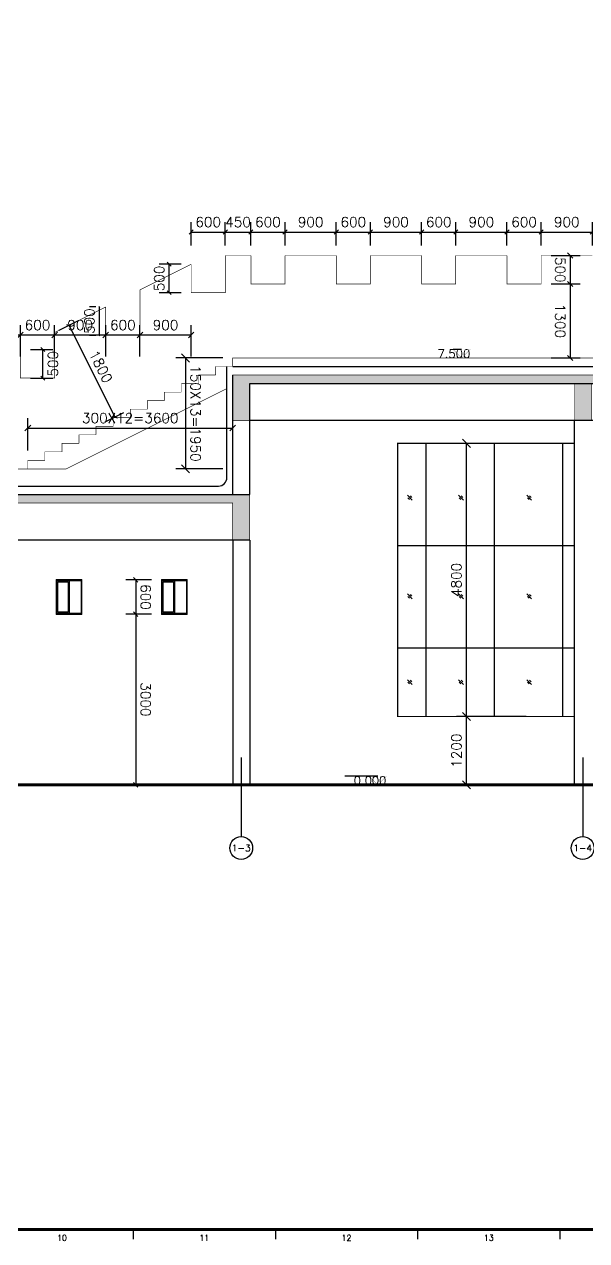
# Model space of a CAD drawing. Header units: inches. Extents: x 0 to 508000, y 0 to 738838.
# Drawn here: x 465439 to 475320, y 270713 to 292087 of the extents above; entities that cross this region are included whole.
import ezdxf
from ezdxf.enums import TextEntityAlignment as Align

# ---------------------------------------------------------------- set-up
doc = ezdxf.new("R2010")
doc.units = ezdxf.units.IN
doc.header["$LTSCALE"] = 1000
doc.header["$MEASUREMENT"] = 0
doc.layers.get('0').update_dxf_attribs({"true_color": 0xffffff})
for name, color, linetype, true_color in [('AXIS', 3, 'Continuous', 0x00ff00), ('DIM_ELEV', 3, 'Continuous', 0x00ff00), ('E_WINDOW', 4, 'Continuous', 0x00ffff), ('PUB_DIM', 3, 'Continuous', 0x00ff00), ('TK', 7, 'Continuous', 0xffffff), ('ZG-图框层', 4, 'Continuous', 0x00ffff)]:
    doc.layers.add(name, color=color, linetype=linetype, true_color=true_color)
doc.styles.add('ISOCP', font='txt.shx', dxfattribs={"height": 0.2, "bigfont": 'gbcbig.shx'})
doc.styles.add('TXTSTY_ANONYMOUS', font='txt.shx', dxfattribs={"height": 0.2, "bigfont": 'gbcbig.shx'})
pattern_1 = [(45, (-815002516.5222578, -579207209.3693042), (-61.8718433538229, 61.87184335382291), []), (49.99999999999999, (-815002516.5222578, -579207209.3693042), (251.0410639102637, -21.96324724390829), [26.25, -288.75]), (355, (-815002516.5222578, -579207209.3693042), (-48.56296676455, 263.2672467950042), [21, -231]), (100.4514, (-815002495.6021698, -579207211.1995732), (202.4782835999075, 241.3038397213338), [22.3090665, -245.3997392]), (46.18420000000002, (-815002516.5222578, -579207139.3693042), (373.5343670189756, -57.93165501515632), [39.37499999999994, -433.1249999999995]), (96.6356, (-815002485.394397, -579207144.1969616), (327.1319469420462, 340.9412548151546), [33.4636008, -368.09955]), (351.1842, (-815002516.5222578, -579207139.3693042), (327.1316807967695, 340.9415103238636), [31.5, -346.5]), (21, (-815002481.5222578, -579207156.8693042), (208.9174682414616, -140.9166117328686), [26.25, -288.75]), (326.0000000000001, (-815002481.5222578, -579207156.8693042), (85.16036617255361, 253.8025157663986), [21, -231]), (71.4514, (-815002464.1124762, -579207168.6123663), (294.0779200035215, 112.8856738484833), [22.3090665, -245.3997392]), (37.50000000000001, (-815002516.5222578, -579207209.3693042), (4.255949361051734, 116.512848840959), [0, -228.2, 0, -234.5, 0, -231.875]), (7.499999999999999, (-815002516.5222578, -579207209.3693042), (92.07433810475202, 138.0440991588261), [0, -133.7, 0, -222.95, 0, -88.375]), (327.5, (-815002594.5722578, -579207209.3693042), (186.8378526603431, -7.894205107032914), [0, -87.5, 0, -273, 0, -362.25]), (317.5, (-815002629.5722578, -579207209.3693042), (204.1151592698352, 35.0367438163112), [0, -113.75, 0, -181.3, 0, -257.25])]

# ---------------------------------------------------------------- blocks, each defined once
blk = doc.blocks.new('DAnoyomous16455')
at = {"layer": 'DIM_ELEV', "lineweight": -3}
blk.add_line((473123.1577365398, 286373.7618209124), (472973.1577365398, 286373.7618209124), dxfattribs=at)
at = {"layer": 'DIM_ELEV', "lineweight": -3, "const_width": 1}
blk.add_lwpolyline([(472973.1577365398, 286373.7618209124), (473273.1577365398, 286373.7618209124), (473123.1577365398, 286223.7618209124)], close=True, dxfattribs=at)
at = {"layer": 'DIM_ELEV', "color": 7, "true_color": 0xffffff, "style": 'TXTSTY_ANONYMOUS'}
blk.add_text('7.500', height=148.75, dxfattribs=at).set_placement((473273.1577365398, 286223.7618209124), align=Align.RIGHT)
blk = doc.blocks.new('$EWDLib$00000592')
at = {"lineweight": -3, "ltscale": 100}
for p, q in [((30, 1470), (30, 30)), ((1170, 1470), (30, 1470)), ((600, 1470), (600, 30)), ((647.5, 1422), (647.5, 78.00000000000182)), ((1122.5, 1422), (647.5, 1422)), ((1122.5, 78.00000000000176), (1122.5, 1422)), ((1170, 30), (1170, 1470)), ((30, 30), (1170, 30)), ((647.5, 78.00000000000176), (1122.5, 78.00000000000176))]:
    blk.add_line(p, q, dxfattribs=at)
at = {"lineweight": -3}
blk.add_lwpolyline([(0, 1500), (1200, 1500), (1200, 0), (0, 0)], close=True, dxfattribs=at)
blk = doc.blocks.new('DAnoyomous16686')
at = {"layer": 'PUB_DIM', "lineweight": -3}
for p, q in [((466051.2895650864, 286711.9931440353), (466381.0276714563, 286876.8621972799)), ((466180.7854033709, 286813.1723212004), (466268.2204226255, 286784.0273147821)), ((467029.4873849154, 285188.630874157), (466224.5029129982, 286798.5998179913)), ((466856.2740370035, 285102.024200201), (467186.0121433735, 285266.8932534456)), ((466985.769875288, 285203.2033773661), (467073.2048945427, 285174.0583709478))]:
    blk.add_line(p, q, dxfattribs=at)
at = {"layer": 'PUB_DIM', "color": 7, "true_color": 0xffffff, "style": 'TXTSTY_ANONYMOUS'}
blk.add_text('1800', height=175, rotation=296.5650379127695, dxfattribs=at).set_placement((466783.5199073553, 286071.8777252436), align=Align.MIDDLE_CENTER)
blk = doc.blocks.new('DAnoyomous16775')
at = {"layer": 'PUB_DIM', "lineweight": -3}
for p, q in [((468369.7492785454, 288198.7618209124), (468369.7492785454, 288611.8122177124)), ((468969.7492785454, 288198.7618209124), (468969.7492785454, 288611.8122177124)), ((469419.7492785454, 288198.7618209124), (469419.7492785454, 288611.8122177124)), ((470019.7492785454, 288198.7618209124), (470019.7492785454, 288611.8122177124)), ((470919.7492785454, 288198.7618209124), (470919.7492785454, 288611.8122177124)), ((471519.749278307, 288198.7618209124), (471519.749278307, 288611.8122177124)), ((472419.749278307, 288198.7618209124), (472419.749278307, 288611.8122177124)), ((473019.7492785454, 288198.7618209124), (473019.7492785454, 288611.8122177124)), ((473919.7492785454, 288198.7618209124), (473919.7492785454, 288611.8122177124)), ((474519.7492785454, 288198.7618209124), (474519.7492785454, 288611.8122177124)), ((475419.7492785454, 288198.7618209124), (475419.7492785454, 288611.8122177124)), ((476019.7492785454, 288198.7618209124), (476019.7492785454, 288611.8122177124)), ((476919.7492787838, 288198.7618209124), (476919.7492787838, 288611.8122177124)), ((477519.7492785454, 288198.7618209124), (477519.7492785454, 288611.8122177124)), ((478419.7492785454, 288198.7618209124), (478419.7492785454, 288611.8122177124)), ((479019.7492785454, 288198.7618209124), (479019.7492785454, 288611.8122177124)), ((479919.7492785454, 288198.7618209124), (479919.7492785454, 288611.8122177124)), ((480519.7492785454, 288198.7618209124), (480519.7492785454, 288611.8122177124)), ((481099.7492785454, 288198.7618209124), (481099.7492785454, 288611.8122177124)), ((468333.2404364347, 288400.3033756018), (468406.258120656, 288473.321059823)), ((468369.7492785454, 288436.8122177124), (468969.7492785454, 288436.8122177124)), ((468933.2404364347, 288400.3033756018), (469006.258120656, 288473.321059823)), ((468969.7492785454, 288436.8122177124), (469419.7492785454, 288436.8122177124)), ((469383.2404364347, 288400.3033756018), (469456.258120656, 288473.321059823)), ((469419.7492785454, 288436.8122177124), (470019.7492785454, 288436.8122177124)), ((469983.2404364347, 288400.3033756018), (470056.258120656, 288473.321059823)), ((470019.7492785454, 288436.8122177124), (470919.7492785454, 288436.8122177124)), ((470883.2404364347, 288400.3033756018), (470956.258120656, 288473.321059823)), ((470919.7492785454, 288436.8122177124), (471519.749278307, 288436.8122177124)), ((471483.2404361963, 288400.3033756018), (471556.2581204176, 288473.321059823)), ((471519.749278307, 288436.8122177124), (472419.749278307, 288436.8122177124)), ((472383.2404361963, 288400.3033756018), (472456.2581204176, 288473.321059823)), ((472419.749278307, 288436.8122177124), (473019.7492785454, 288436.8122177124)), ((472983.2404364347, 288400.3033756018), (473056.258120656, 288473.321059823)), ((473019.7492785454, 288436.8122177124), (473919.7492785454, 288436.8122177124)), ((473883.2404364347, 288400.3033756018), (473956.258120656, 288473.321059823)), ((473919.7492785454, 288436.8122177124), (474519.7492785454, 288436.8122177124)), ((474483.2404364347, 288400.3033756018), (474556.258120656, 288473.321059823)), ((474519.7492785454, 288436.8122177124), (475419.7492785454, 288436.8122177124)), ((475383.2404364347, 288400.3033756018), (475456.258120656, 288473.321059823)), ((475419.7492785454, 288436.8122177124), (476019.7492785454, 288436.8122177124)), ((475983.2404364347, 288400.3033756018), (476056.258120656, 288473.321059823)), ((476019.7492785454, 288436.8122177124), (476919.7492787838, 288436.8122177124)), ((476883.2404366732, 288400.3033756018), (476956.2581208944, 288473.321059823)), ((476919.7492787838, 288436.8122177124), (477519.7492785454, 288436.8122177124)), ((477483.2404364347, 288400.3033756018), (477556.258120656, 288473.321059823)), ((477519.7492785454, 288436.8122177124), (478419.7492785454, 288436.8122177124)), ((478383.2404364347, 288400.3033756018), (478456.258120656, 288473.321059823)), ((478419.7492785454, 288436.8122177124), (479019.7492785454, 288436.8122177124)), ((478983.2404364347, 288400.3033756018), (479056.258120656, 288473.321059823)), ((479019.7492785454, 288436.8122177124), (479919.7492785454, 288436.8122177124)), ((479883.2404364347, 288400.3033756018), (479956.258120656, 288473.321059823)), ((479919.7492785454, 288436.8122177124), (480519.7492785454, 288436.8122177124)), ((480483.2404364347, 288400.3033756018), (480556.258120656, 288473.321059823)), ((480519.7492785454, 288436.8122177124), (481099.7492785454, 288436.8122177124)), ((481063.2404364347, 288400.3033756018), (481136.258120656, 288473.321059823))]:
    blk.add_line(p, q, dxfattribs=at)
at = {"layer": 'PUB_DIM', "color": 7, "true_color": 0xffffff, "style": 'TXTSTY_ANONYMOUS'}
for s, p in [('600', (468669.7492785454, 288611.8122177124)), ('450', (469194.7492785454, 288611.8122177124)), ('600', (469719.7492785454, 288611.8122177124)), ('900', (470469.7492785454, 288611.8122177124)), ('600', (471219.7492784262, 288611.8122177124)), ('900', (471969.749278307, 288611.8122177124)), ('600', (472719.7492784262, 288611.8122177124)), ('900', (473469.7492785454, 288611.8122177124)), ('600', (474219.7492785454, 288611.8122177124)), ('900', (474969.7492785454, 288611.8122177124)), ('600', (475719.7492785454, 288611.8122177124)), ('900', (476469.7492786646, 288611.8122177124)), ('600', (477219.7492786646, 288611.8122177124)), ('900', (477969.7492785454, 288611.8122177124)), ('600', (478719.7492785454, 288611.8122177124)), ('900', (479469.7492785454, 288611.8122177124)), ('600', (480219.7492785454, 288611.8122177124)), ('580', (480809.7492785454, 288611.8122177124))]:
    blk.add_text(s, height=175, dxfattribs=at).set_placement(p, align=Align.MIDDLE_CENTER)
blk = doc.blocks.new('DAnoyomous16786')
at = {"layer": 'PUB_DIM', "lineweight": -3}
for p, q in [((474694.7492785454, 288023.7618209124), (475204.3135111332, 288023.7618209124)), ((474984.2739706039, 288068.8013614416), (475074.3530516624, 287978.7222803831)), ((475029.3135111332, 288023.7618209124), (475029.3135111332, 287523.7618209124)), ((474694.7492785454, 287523.7618209124), (475204.3135111332, 287523.7618209124)), ((474984.2739706039, 287568.8013614416), (475074.3530516624, 287478.7222803831)), ((475029.3135111332, 287523.7618209124), (475029.3135111332, 286223.7618209124)), ((474694.7492785454, 286223.7618209124), (475204.3135111332, 286223.7618209124)), ((474984.2739706039, 286268.8013614416), (475074.3530516624, 286178.7222803831))]:
    blk.add_line(p, q, dxfattribs=at)
at = {"layer": 'PUB_DIM', "color": 7, "true_color": 0xffffff, "style": 'TXTSTY_ANONYMOUS'}
for s, p in [('500', (474854.3135111332, 287773.7618209124)), ('1300', (474854.3135111332, 286873.7618209124))]:
    blk.add_text(s, height=175, rotation=270.0000006832453, dxfattribs=at).set_placement(p, align=Align.MIDDLE_CENTER)
blk = doc.blocks.new('DAnoyomous16874')
at = {"layer": 'PUB_DIM', "lineweight": -3}
for p, q in [((465499.7492785454, 284598.7618209124), (465499.7492785454, 285168.1757653952)), ((469099.7492785454, 284598.7618209124), (469099.7492785454, 285168.1757653952)), ((465449.4197208881, 284942.8462077379), (465550.0788362026, 285043.5053230524)), ((465499.7492785454, 284993.1757653952), (469099.7492785454, 284993.1757653952)), ((469049.4197208881, 284942.8462077379), (469150.0788362026, 285043.5053230524))]:
    blk.add_line(p, q, dxfattribs=at)
at = {"layer": 'PUB_DIM', "color": 7, "true_color": 0xffffff, "style": 'TXTSTY_ANONYMOUS'}
blk.add_text('300X12=3600', height=175, dxfattribs=at).set_placement((467299.7492785454, 285168.1757653952), align=Align.MIDDLE_CENTER)
blk = doc.blocks.new('DAnoyomous16881')
at = {"layer": 'PUB_DIM', "lineweight": -3}
for p, q in [((468924.7492785454, 286223.7618209124), (468098.139113307, 286223.7618209124)), ((468343.8497914076, 286153.0511428118), (468202.4284352064, 286294.4724990129)), ((468273.139113307, 286223.7618209124), (468273.139113307, 284273.7618209124)), ((468924.7492785454, 284273.7618209124), (468098.139113307, 284273.7618209124)), ((468343.8497914076, 284203.0511428118), (468202.4284352064, 284344.4724990129))]:
    blk.add_line(p, q, dxfattribs=at)
at = {"layer": 'PUB_DIM', "color": 7, "true_color": 0xffffff, "style": 'TXTSTY_ANONYMOUS'}
blk.add_text('150X13=1950', height=175, rotation=270.0000006832453, dxfattribs=at).set_placement((468448.139113307, 285248.7618209124), align=Align.MIDDLE_CENTER)
blk = doc.blocks.new('DAnoyomous16964')
at = {"layer": 'AXIS', "lineweight": -3}
for p, q in [((469249.7492785454, 279205.7957104445), (469249.7492785454, 277813.0850898027)), ((475249.7492785454, 279205.7957104445), (475249.7492785454, 277813.0850898027))]:
    blk.add_line(p, q, dxfattribs=at)
for centre in [(469249.7492785454, 277613.0850898027), (475249.7492785454, 277613.0850898027)]:
    blk.add_circle(centre, 200, dxfattribs=at)
at = {"layer": 'AXIS', "color": 7, "true_color": 0xffffff, "style": 'TXTSTY_ANONYMOUS'}
for s, p in [('1-3', (469249.7492785454, 277613.0850898027)), ('1-4', (475249.7492785454, 277613.0850898027))]:
    blk.add_text(s, height=116.6666641235352, dxfattribs=at).set_placement(p, align=Align.MIDDLE_CENTER)
blk = doc.blocks.new('DAnoyomous16985')
at = {"layer": 'DIM_ELEV', "lineweight": -3}
for p, q in [((471650.1099649668, 278873.7618209124), (471071.6318727732, 278873.7618209124)), ((471770.7431708574, 278723.7618209124), (471500.1099649668, 278723.7618209124))]:
    blk.add_line(p, q, dxfattribs=at)
at = {"layer": 'DIM_ELEV', "lineweight": -3, "const_width": 1}
blk.add_lwpolyline([(471500.1099649668, 278873.7618209124), (471800.1099649668, 278873.7618209124), (471650.1099649668, 278723.7618209124)], close=True, dxfattribs=at)
at = {"layer": 'DIM_ELEV', "color": 7, "true_color": 0xffffff, "style": 'TXTSTY_ANONYMOUS'}
blk.add_text('0.000', height=148.75, dxfattribs=at).set_placement((471800.1099649668, 278723.7618209124), align=Align.RIGHT)
blk = doc.blocks.new('DAnoyomous17001')
at = {"layer": 'PUB_DIM', "lineweight": -3}
for p, q in [((474253.8446624279, 284723.8210787773), (473031.1380927563, 284723.8210787773)), ((473276.8487708569, 284653.1104006767), (473135.4274146557, 284794.5317568779)), ((473206.1380927563, 279923.7618209124), (473206.1380927563, 284723.8210787773)), ((473276.8487708569, 279853.0511428118), (473135.4274146557, 279994.4724990129)), ((474253.8446624279, 279923.7618209124), (473031.1380927563, 279923.7618209124)), ((473206.1380927563, 278723.7618209124), (473206.1380927563, 279923.7618209124)), ((474253.8446624279, 278723.7618209124), (473031.1380927563, 278723.7618209124)), ((473276.8487708569, 278653.0511428118), (473135.4274146557, 278794.4724990129))]:
    blk.add_line(p, q, dxfattribs=at)
at = {"layer": 'PUB_DIM', "color": 7, "true_color": 0xffffff, "style": 'TXTSTY_ANONYMOUS'}
for s, p in [('4800', (473031.1380927563, 282323.7914497852)), ('1200', (473031.1380927563, 279323.7618209124))]:
    blk.add_text(s, height=175, rotation=90.00000250447816, dxfattribs=at).set_placement(p, align=Align.MIDDLE_CENTER)
blk = doc.blocks.new('DAnoyomous17012')
at = {"layer": 'PUB_DIM', "lineweight": -3}
for p, q in [((467435.7237597704, 282283.6185961962), (467355.437310338, 282363.9050456285)), ((467674.7492780685, 282323.7618209124), (467220.5805350542, 282323.7618209124)), ((467395.5805350542, 282323.7618209124), (467395.5805350542, 281723.7618209124)), ((467674.7492780685, 281723.7618209124), (467220.5805350542, 281723.7618209124)), ((467435.7237597704, 281683.6185961962), (467355.437310338, 281763.9050456285)), ((467395.5805350542, 281723.7618209124), (467395.5805350542, 278723.7618209124)), ((467674.7492780685, 278723.7618209124), (467220.5805350542, 278723.7618209124)), ((467435.7237597704, 278683.6185961962), (467355.437310338, 278763.9050456285))]:
    blk.add_line(p, q, dxfattribs=at)
at = {"layer": 'PUB_DIM', "color": 7, "true_color": 0xffffff, "style": 'TXTSTY_ANONYMOUS'}
for s, p in [('600', (467570.5805350542, 282023.7618209124)), ('3000', (467570.5805350542, 280223.7618209124))]:
    blk.add_text(s, height=175, rotation=270.0000006832453, dxfattribs=at).set_placement(p, align=Align.MIDDLE_CENTER)
blk = doc.blocks.new('DAnoyomous17065')
at = {"layer": 'PUB_DIM', "lineweight": -3}
for p, q in [((463370.795369029, 286578.6581730843), (463468.7031880617, 286676.5659921169)), ((463419.7492785454, 286248.7618209124), (463419.7492785454, 286802.6120826006)), ((463419.7492785454, 286627.6120826006), (463869.7492785454, 286627.6120826006)), ((463820.795369029, 286578.6581730843), (463918.7031880617, 286676.5659921169)), ((463869.7492785454, 286248.7618209124), (463869.7492785454, 286802.6120826006)), ((463869.7492785454, 286627.6120826006), (464469.7492785454, 286627.6120826006)), ((464420.795369029, 286578.6581730843), (464518.7031880617, 286676.5659921169)), ((464469.7492785454, 286248.7618209124), (464469.7492785454, 286802.6120826006)), ((464469.7492785454, 286627.6120826006), (464774.8269188404, 286627.6120826006)), ((464725.8730093241, 286578.6581730843), (464823.7808283567, 286676.5659921169)), ((464774.8269188404, 286248.7618209124), (464774.8269188404, 286802.6120826006)), ((464774.8269188404, 286627.6120826006), (465369.7492784262, 286627.6120826006)), ((465320.7953689098, 286578.6581730843), (465418.7031879425, 286676.5659921169)), ((465369.7492784262, 286248.7618209124), (465369.7492784262, 286802.6120826006)), ((465369.7492784262, 286627.6120826006), (465969.749278307, 286627.6120826006)), ((465920.7953687906, 286578.6581730843), (466018.7031878233, 286676.5659921169)), ((465969.749278307, 286248.7618209124), (465969.749278307, 286802.6120826006)), ((465969.749278307, 286627.6120826006), (466869.7492785454, 286627.6120826006)), ((466820.795369029, 286578.6581730843), (466918.7031880617, 286676.5659921169)), ((466869.7492785454, 286248.7618209124), (466869.7492785454, 286802.6120826006)), ((466869.7492785454, 286627.6120826006), (467469.7492785454, 286627.6120826006)), ((467420.795369029, 286578.6581730843), (467518.7031880617, 286676.5659921169)), ((467469.7492785454, 286248.7618209124), (467469.7492785454, 286802.6120826006)), ((467469.7492785454, 286627.6120826006), (468369.7492785454, 286627.6120826006)), ((468320.795369029, 286578.6581730843), (468418.7031880617, 286676.5659921169)), ((468369.7492785454, 286248.7618209124), (468369.7492785454, 286802.6120826006))]:
    blk.add_line(p, q, dxfattribs=at)
at = {"layer": 'PUB_DIM', "color": 7, "true_color": 0xffffff, "style": 'TXTSTY_ANONYMOUS'}
for s, p in [('450', (463644.7492785454, 286802.6120826006)), ('600', (464169.7492785454, 286802.6120826006)), ('305', (464622.2880986929, 286802.6120826006)), ('595', (465072.2880986929, 286802.6120826006)), ('600', (465669.7492784262, 286802.6120826006)), ('900', (466419.7492784262, 286802.6120826006)), ('600', (467169.7492785454, 286802.6120826006)), ('900', (467919.7492785454, 286802.6120826006))]:
    blk.add_text(s, height=175, dxfattribs=at).set_placement(p, align=Align.MIDDLE_CENTER)
blk = doc.blocks.new('DAnoyomous17079')
at = {"layer": 'PUB_DIM', "lineweight": -3}
for p, q in [((465731.499777317, 286406.2977267504), (465801.6492292881, 286336.1482747793)), ((465544.7492785454, 286371.2230007648), (465941.5745033026, 286371.2230007648)), ((465766.5745033026, 285871.2230007648), (465766.5745033026, 286371.2230007648)), ((465544.7492785454, 285871.2230007648), (465941.5745033026, 285871.2230007648)), ((465731.499777317, 285906.2977267504), (465801.6492292881, 285836.1482747793))]:
    blk.add_line(p, q, dxfattribs=at)
at = {"layer": 'PUB_DIM', "color": 7, "true_color": 0xffffff, "style": 'TXTSTY_ANONYMOUS'}
blk.add_text('500', height=175, rotation=90.00000250447816, dxfattribs=at).set_placement((465941.5745033026, 286121.2230007648), align=Align.MIDDLE_CENTER)
blk = doc.blocks.new('DAnoyomous17086')
at = {"layer": 'PUB_DIM', "lineweight": -3}
for p, q in [((466694.7492785454, 287121.2230007648), (466582.0012434721, 287121.2230007648)), ((466766.9668560028, 287111.2573882341), (466747.0356309414, 287131.1886132956)), ((466757.0012434721, 286621.2230007648), (466757.0012434721, 287121.2230007648)), ((466694.7492785454, 286621.2230007648), (466582.0012434721, 286621.2230007648)), ((466766.9668560028, 286611.2573882341), (466747.0356309414, 286631.1886132956))]:
    blk.add_line(p, q, dxfattribs=at)
at = {"layer": 'PUB_DIM', "color": 7, "true_color": 0xffffff, "style": 'TXTSTY_ANONYMOUS'}
blk.add_text('500', height=175, rotation=90.00000250447816, dxfattribs=at).set_placement((466582.0012434721, 286871.2230007648), align=Align.MIDDLE_CENTER)
blk = doc.blocks.new('DAnoyomous17093')
at = {"layer": 'PUB_DIM', "lineweight": -3}
for p, q in [((468018.0346035957, 287837.1213315725), (467949.8312652111, 287905.3246699572)), ((468194.7492785454, 287871.2230007648), (467808.9329344034, 287871.2230007648)), ((467983.9329344034, 287371.2230007648), (467983.9329344034, 287871.2230007648)), ((468194.7492785454, 287371.2230007648), (467808.9329344034, 287371.2230007648)), ((468018.0346035957, 287337.1213315725), (467949.8312652111, 287405.3246699572))]:
    blk.add_line(p, q, dxfattribs=at)
at = {"layer": 'PUB_DIM', "color": 7, "true_color": 0xffffff, "style": 'TXTSTY_ANONYMOUS'}
blk.add_text('500', height=175, rotation=90.00000250447816, dxfattribs=at).set_placement((467808.9329344034, 287621.2230007648), align=Align.MIDDLE_CENTER)

msp = doc.modelspace()

# ---------------------------------------------------------------- hatches: boundary and pattern name
at = {"true_color": 0x333333}
h = msp.add_hatch(dxfattribs=at)
h.set_pattern_fill('钢筋混凝土', color=250, scale=889, angle=317.5, style=0)
h.set_pattern_definition(pattern_1)
h.paths.add_polyline_path([(469099.7492785454, 285923.7618209124), (469099.7492785454, 285123.7618209124), (469399.7492785454, 285123.7618209124), (469399.7492785454, 285773.7618209124), (475099.7492785454, 285773.7618209124), (475099.7492785454, 285123.7618209124), (475399.7492785454, 285123.7618209124), (475399.7492785454, 285773.7618209124), (481099.7492785454, 285773.7618209124), (481099.7492785454, 285123.7618209124), (481399.7492785454, 285123.7618209124), (481399.7492785454, 285773.7618209124), (487649.8970518112, 285773.7618209124), (487649.8970518112, 285123.7618209124), (487949.8970518112, 285123.7618209124), (487949.8970518112, 285773.7618209124), (492549.7492785454, 285773.7618209124), (492549.7492785454, 285123.7618209124), (492849.7492785454, 285123.7618209124), (492849.7492785454, 285923.7618209124)], flags=0)
h = msp.add_hatch(dxfattribs=at)
h.set_pattern_fill('钢筋混凝土', color=250, scale=889, angle=317.5, style=0)
h.set_pattern_definition(pattern_1)
h.paths.add_polyline_path([(457149.7492785454, 281273.7618209124), (457149.7492785454, 280473.7618209124), (457249.7492785454, 280473.7618209124), (457249.7492785454, 281152.9861749411), (463099.7492785454, 283603.2807734013), (463099.7492785454, 283023.7618209124), (463399.7492785454, 283023.7618209124), (463399.7492785454, 283673.7618209124), (469099.8672686815, 283673.7618209124), (469099.8672686815, 283023.7618209124), (469399.8672686815, 283023.7618209124), (469399.7492785454, 283823.7618209124), (463249.7492785454, 283823.7618209124)], flags=0)

# ---------------------------------------------------------------- linework, layer by layer
at = {"color": 6, "lineweight": -3, "true_color": 0xff00ff}
for p, q in [((468999.7492785454, 284123.7618209124), (468999.7492785454, 286073.7618209124)), ((469099.7492785454, 286073.7618209124), (487349.8970518112, 286073.7618209124)), ((463569.7492785454, 283973.7618209124), (468849.7492785454, 283973.7618209124))]:
    msp.add_line(p, q, dxfattribs=at)
at = {"lineweight": -3}
for p, q in [((469099.7492785454, 283823.7618209124), (469099.7492785454, 285923.7618209124)), ((469399.7492785454, 285773.7618209124), (492849.7492785454, 285773.7618209124)), ((469399.7492785454, 283823.7618209124), (469399.7492785454, 285773.7618209124)), ((493449.7492785454, 285123.7618209124), (469399.7492785454, 285123.7618209124)), ((475099.7492785454, 285123.7618209124), (475099.7492785454, 278723.7618209124)), ((463249.7492785454, 283823.7618209124), (469399.7492786646, 283823.7618209124)), ((469399.8672686815, 283023.7618209124), (463399.7492785454, 283023.7618209124)), ((469099.8672686815, 283023.7618209124), (469099.8672686815, 278723.7618209124)), ((469399.8672686815, 283023.7618209124), (469399.8672686815, 278723.7618209124))]:
    msp.add_line(p, q, dxfattribs=at)
at = {"color": 4, "lineweight": -3, "true_color": 0x00ffff}
for p, q in [((472499.7492779493, 279923.7618209124), (472499.7492779493, 284723.8210787773)), ((473699.7492779493, 279923.7618209124), (473699.7492779493, 284723.8210787773)), ((474899.7492779493, 279923.7618209124), (474899.7492779493, 284723.8210787773)), ((472169.7562344074, 283812.0287889242), (472254.0675587654, 283727.7174646854)), ((472180.0920915604, 283766.3375928402), (472208.3763625622, 283738.0533217192)), ((472215.4474306107, 283801.6929318905), (472243.7317016125, 283773.408660531)), ((473068.2817351818, 283812.0287889242), (473152.5930595398, 283727.7174646854)), ((473078.6175923347, 283766.3375928402), (473106.9018633366, 283738.0533217192)), ((473113.972931385, 283801.6929318905), (473142.2572023869, 283773.408660531)), ((474268.281735301, 283812.0287889242), (474352.593059659, 283727.7174646854)), ((474278.617592454, 283766.3375928402), (474306.9018634558, 283738.0533217192)), ((474313.9729315042, 283801.6929318905), (474342.2572025061, 283773.408660531)), ((475099.7492785454, 282923.7618209124), (471999.749278307, 282923.7618209124)), ((472169.7562344074, 282077.5279004574), (472254.0675587654, 281993.2165762186)), ((472180.0920915604, 282031.8367043734), (472208.3763625622, 282003.5524332523)), ((472215.4474306107, 282067.1920434237), (472243.7317016125, 282038.9077720642)), ((473068.2817351818, 282077.5279004574), (473152.5930595398, 281993.2165762186)), ((473078.6175923347, 282031.8367043734), (473106.9018633366, 282003.5524332523)), ((473113.972931385, 282067.1920434237), (473142.2572023869, 282038.9077720642)), ((474268.281735301, 282077.5279004574), (474352.593059659, 281993.2165762186)), ((474278.617592454, 282031.8367043734), (474306.9018634558, 282003.5524332523)), ((474313.9729315042, 282067.1920434237), (474342.2572025061, 282038.9077720642)), ((475099.7492785454, 281123.7618209124), (471999.749278307, 281123.7618209124)), ((472169.7562344074, 280570.9171800613), (472254.0675587654, 280486.6058558226)), ((472180.0920915604, 280525.2259839773), (472208.3763625622, 280496.9417128563)), ((472215.4474306107, 280560.5813230276), (472243.7317016125, 280532.2970516682)), ((473068.2817351818, 280570.9171800613), (473152.5930595398, 280486.6058558226)), ((473078.6175923347, 280525.2259839773), (473106.9018633366, 280496.9417128563)), ((473113.972931385, 280560.5813230276), (473142.2572023869, 280532.2970516682)), ((474268.281735301, 280570.9171800613), (474352.593059659, 280486.6058558226)), ((474278.617592454, 280525.2259839773), (474306.9018634558, 280496.9417128563)), ((474313.9729315042, 280560.5813230276), (474342.2572025061, 280532.2970516682))]:
    msp.add_line(p, q, dxfattribs=at)
at = {"lineweight": -3}
for points, const_width in [([(468369.7492785454, 287871.2230007648), (468369.7492785454, 287371.2230007648), (468969.7492785454, 287371.2230007648), (468969.7492785454, 288023.7618209124)], 10), ([(468969.7492785454, 288023.7618209124), (469419.7492785454, 288023.7618209124)], 10), ([(469419.7492785454, 288023.7618209124), (469419.7492785454, 287523.7618209124), (470019.7492785454, 287523.7618209124), (470019.7492785454, 288023.7618209124)], 10), ([(470019.7492785454, 288023.7618209124), (470919.7492785454, 288023.7618209124)], 10), ([(470919.7492785454, 288023.7618209124), (470919.7492785454, 287523.7618209124), (471519.7492785454, 287523.7618209124), (471519.7492785454, 288023.7618209124)], 10), ([(471519.7492785454, 288023.7618209124), (472419.7492785454, 288023.7618209124)], 10), ([(472419.7492785454, 288023.7618209124), (472419.7492785454, 287523.7618209124), (473019.7492785454, 287523.7618209124), (473019.7492785454, 288023.7618209124)], 10), ([(473019.7492785454, 288023.7618209124), (473919.7492785454, 288023.7618209124)], 10), ([(473919.7492785454, 288023.7618209124), (473919.7492785454, 287523.7618209124), (474519.7492785454, 287523.7618209124), (474519.7492785454, 288023.7618209124)], 10), ([(474519.7492785454, 288023.7618209124), (475419.7492785454, 288023.7618209124)], 10), ([(467469.7492785454, 287421.2230007648), (468369.7492785454, 287871.2230007648)], 10), ([(466869.7492785454, 287121.2230007648), (466869.7492785454, 286621.2230007648), (467469.7492785454, 286621.2230007648), (467469.7492785454, 287421.2230007648)], 10), ([(465969.7492785454, 286671.2230007648), (466869.7492785454, 287121.2230007648)], 10), ([(465369.7492785454, 286371.2230007648), (465369.7492785454, 285871.2230007648), (465969.7492785454, 285871.2230007648), (465969.7492785454, 286671.2230007648)], 10), ([(469099.7492785454, 286073.7618209124), (469099.7492785454, 286223.7618209124), (469399.7492785454, 286223.7618209124)], 10), ([(469399.7492785454, 286223.7618209124), (478399.7492785454, 286223.7618209124)], 10), ([(468799.7492785454, 285923.7618209124), (468799.7492785454, 286073.7618209124), (469099.7492785454, 286073.7618209124)], 10), ([(468199.7492785454, 285623.7618209124), (468199.7492785454, 285773.7618209124), (468499.7492785454, 285773.7618209124)], 10), ([(468499.7492785454, 285773.7618209124), (468499.7492785454, 285923.7618209124), (468799.7492785454, 285923.7618209124)], 10), ([(469099.7492785454, 285923.7618209124), (492849.7492785454, 285923.7618209124)], 10), ([(468999.7492785454, 285688.3516242504), (466170.5696717501, 284273.7618209124)], 10), ([(467899.7492785454, 285473.7618209124), (467899.7492785454, 285623.7618209124), (468199.7492785454, 285623.7618209124)], 10), ([(467599.7492785454, 285323.7618209124), (467599.7492785454, 285473.7618209124), (467899.7492785454, 285473.7618209124)], 10), ([(466999.7492785454, 285023.7618209124), (466999.7492785454, 285173.7618209124), (467299.7492785454, 285173.7618209124)], 10), ([(467299.7492785454, 285173.7618209124), (467299.7492785454, 285323.7618209124), (467599.7492785454, 285323.7618209124)], 10), ([(466699.7492785454, 284873.7618209124), (466699.7492785454, 285023.7618209124), (466999.7492785454, 285023.7618209124)], 10), ([(466099.7492785454, 284573.7618209124), (466099.7492785454, 284723.7618209124), (466399.7492785454, 284723.7618209124)], 10), ([(466399.7492785454, 284723.7618209124), (466399.7492785454, 284873.7618209124), (466699.7492785454, 284873.7618209124)], 10), ([(465799.7492785454, 284423.7618209124), (465799.7492785454, 284573.7618209124), (466099.7492785454, 284573.7618209124)], 10), ([(466170.5696717501, 284273.7618209124), (463419.7492785454, 284273.7618209124)], 10), ([(465499.7492785454, 284273.7618209124), (465499.7492785454, 284423.7618209124), (465799.7492785454, 284423.7618209124)], 10), ([(457049.7492785454, 278723.7618209124), (496790.3012752533, 278723.7618209124)], 50)]:
    msp.add_lwpolyline(points, dxfattribs=dict(at, const_width=const_width))
at = {"color": 250, "lineweight": -3, "true_color": 0x333333, "const_width": 10}
for points in [[(469099.7492785454, 285923.7618209124), (492849.7492785454, 285923.7618209124), (492849.7492785454, 285123.7618209124), (492549.7492785454, 285123.7618209124), (492549.7492785454, 285773.7618209124), (487949.8970518112, 285773.7618209124), (487949.8970518112, 285123.7618209124), (487649.8970518112, 285123.7618209124), (487649.8970518112, 285773.7618209124), (481399.7492785454, 285773.7618209124), (481399.7492785454, 285123.7618209124), (481099.7492785454, 285123.7618209124), (481099.7492785454, 285773.7618209124), (475399.7492785454, 285773.7618209124), (475399.7492785454, 285123.7618209124), (475099.7492785454, 285123.7618209124), (475099.7492785454, 285773.7618209124), (469399.7492785454, 285773.7618209124), (469399.7492785454, 285123.7618209124), (469099.7492785454, 285123.7618209124)], [(457149.7492785454, 281273.7618209124), (457149.7492785454, 280473.7618209124), (457249.7492785454, 280473.7618209124), (457249.7492785454, 281152.9861749411), (463099.7492785454, 283603.2807734013), (463099.7492785454, 283023.7618209124), (463399.7492785454, 283023.7618209124), (463399.7492785454, 283673.7618209124), (469099.8672686815, 283673.7618209124), (469099.8672686815, 283023.7618209124), (469399.8672686815, 283023.7618209124), (469399.7492785454, 283823.7618209124), (463249.7492785454, 283823.7618209124)]]:
    msp.add_lwpolyline(points, close=True, dxfattribs=at)
at = {"color": 190, "lineweight": -3, "true_color": 0x7f00ff, "const_width": 20}
msp.add_lwpolyline([(475099.7492785454, 279923.7618209124), (471999.749278307, 279923.7618209124), (471999.749278307, 284723.8210787773), (475099.7492785454, 284723.8210787773)], dxfattribs=at)
for points in [[(466449.7492780685, 281723.7618209124), (465999.7492780685, 281723.7618209124), (465999.7492780685, 282323.7618209124), (466449.7492780685, 282323.7618209124)], [(468299.7492780685, 281723.7618209124), (467849.7492780685, 281723.7618209124), (467849.7492780685, 282323.7618209124), (468299.7492780685, 282323.7618209124)]]:
    msp.add_lwpolyline(points, close=True, dxfattribs=at)
at = {"color": 6, "lineweight": -3, "true_color": 0xff00ff}
msp.add_arc((468849.7492785454, 284123.7618209124), 150, 270, 0, dxfattribs=at)
at = {"layer": 'TK', "lineweight": -3}
for p, q in [((467349.9999786615, 270934.090763092), (467349.9999786615, 270738.4308347702)), ((469849.9999786615, 270934.090763092), (469849.9999786615, 270738.4308347702)), ((472349.9999786615, 270934.090763092), (472349.9999786615, 270738.4308347702)), ((474849.9999786615, 270934.090763092), (474849.9999786615, 270738.4308347702))]:
    msp.add_line(p, q, dxfattribs=at)
at = {"layer": 'ZG-图框层', "lineweight": -3, "const_width": 50}
msp.add_lwpolyline([(442349.9999786615, 270911.2607989311), (442349.9999786615, 311938.4308347702), (507499.9999985695, 311938.4308347702), (507499.9999985695, 270911.2607989311)], close=True, dxfattribs=at)

# ---------------------------------------------------------------- block references
at = {"layer": 'AXIS'}
msp.add_blockref('DAnoyomous16964', (0, 0), dxfattribs=at)
at = {"layer": 'DIM_ELEV'}
for name in ['DAnoyomous16455', 'DAnoyomous16985']:
    msp.add_blockref(name, (0, 0), dxfattribs=at)
at = {"layer": 'E_WINDOW', "xscale": -0.375, "yscale": 0.4, "rotation": 360}
for p in [(466449.7492780685, 281723.7618209124), (468299.7492780685, 281723.7618209124)]:
    msp.add_blockref('$EWDLib$00000592', p, dxfattribs=at)
at = {"layer": 'PUB_DIM'}
for name in ['DAnoyomous16775', 'DAnoyomous17093', 'DAnoyomous16786', 'DAnoyomous17086', 'DAnoyomous17065', 'DAnoyomous16686', 'DAnoyomous17079', 'DAnoyomous16881', 'DAnoyomous16874', 'DAnoyomous17001', 'DAnoyomous17012']:
    msp.add_blockref(name, (0, 0), dxfattribs=at)

# ---------------------------------------------------------------- texts
at = {"layer": 'TK', "style": 'ISOCP'}
for s, p in [('10', (466099.9999786615, 270763.4308347702)), ('11', (468599.9999786615, 270763.4308347702)), ('12', (471099.9999786615, 270763.4308347702)), ('13', (473599.9999786615, 270763.4308347702))]:
    msp.add_text(s, height=100, dxfattribs=at).set_placement(p, align=Align.MIDDLE_CENTER)

doc.saveas('drawing.dxf')
